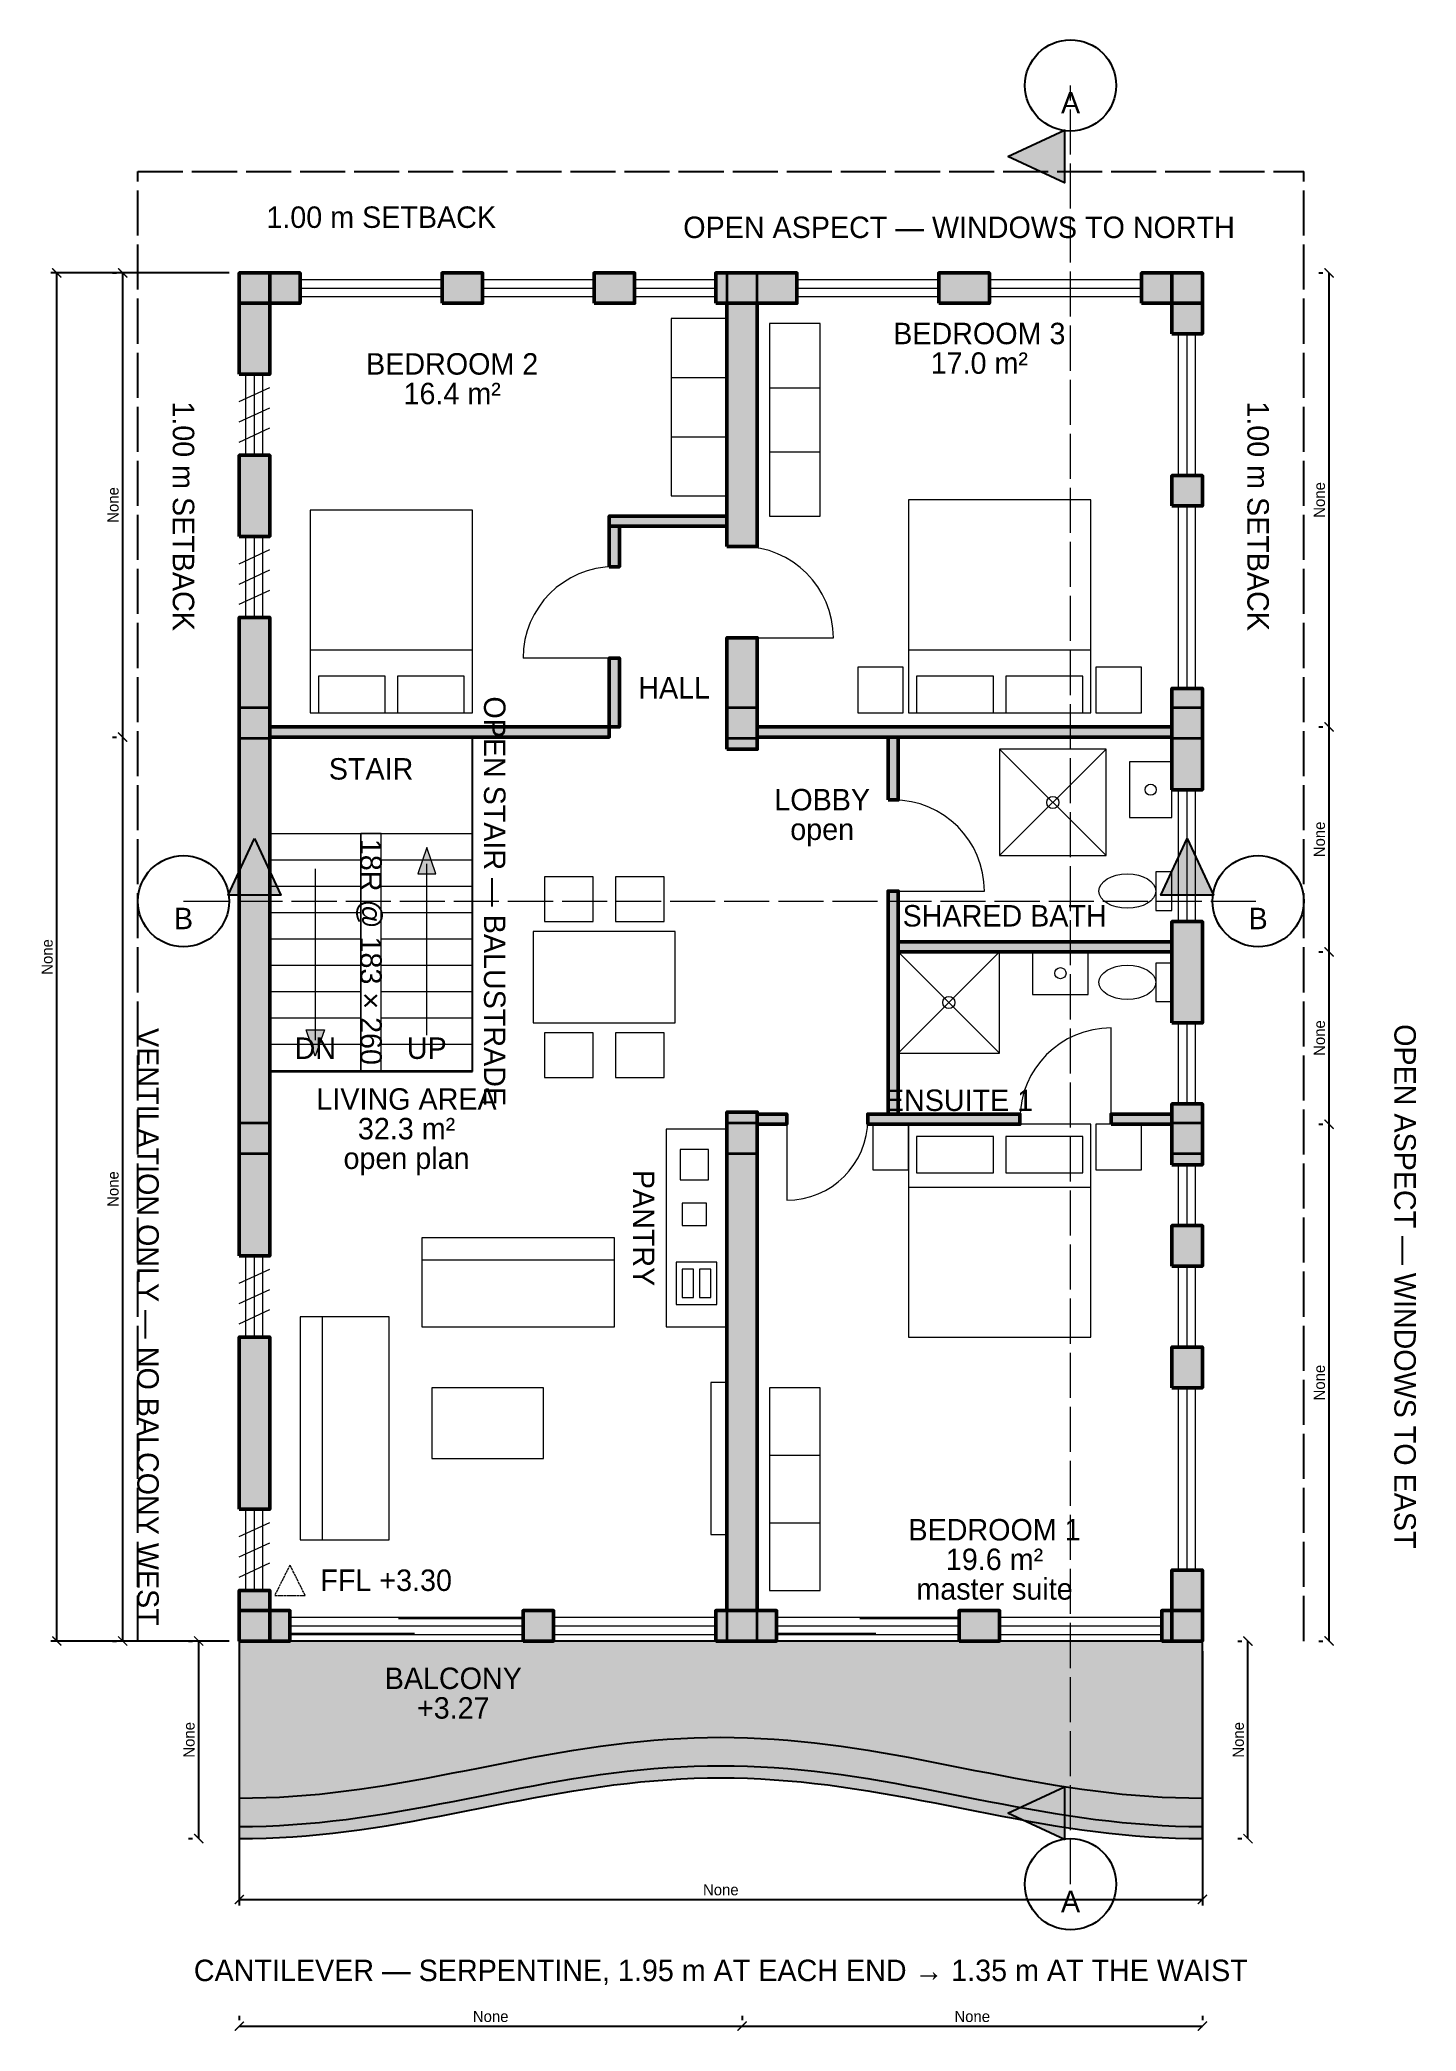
# Model space of a CAD drawing. Header units: millimetres. Extents: x 10533 to 24109, y -350 to 19300.
import ezdxf
from ezdxf.enums import TextEntityAlignment as Align

# ---------------------------------------------------------------- set-up
doc = ezdxf.new("R2010")
doc.units = ezdxf.units.MM
doc.header["$LTSCALE"] = 20
doc.linetypes.add('DASHDOT', pattern=[3.556, 2.54, -0.508, 0, -0.508])
doc.linetypes.add('DASHED', pattern=[1.524, 1.27, -0.254])
for name, color, linetype, lineweight in [('A-ANNO-DIMS', 5, 'CONTINUOUS', 13), ('A-ANNO-PATT', 8, 'CONTINUOUS', 9), ('A-ANNO-SYMB', 5, 'DASHED', 13), ('A-ANNO-TEXT', 7, 'CONTINUOUS', 13), ('A-DOOR', 3, 'CONTINUOUS', 18), ('A-EQPM', 6, 'CONTINUOUS', 13), ('A-FLOR', 7, 'CONTINUOUS', 25), ('A-FLOR-STRS', 2, 'CONTINUOUS', 18), ('A-FURN', 6, 'CONTINUOUS', 13), ('A-GLAZ', 4, 'CONTINUOUS', 18), ('A-WALL', 7, 'CONTINUOUS', 50), ('A-WALL-PATT', 7, 'CONTINUOUS', 9), ('G-ANNO-BNDY', 1, 'DASHDOT', 25), ('S-COLS', 7, 'CONTINUOUS', 35)]:
    doc.layers.add(name, color=color, linetype=linetype, lineweight=lineweight)
doc.dimstyles.new('ARCH', dxfattribs={"dimtxt": 2.2, "dimasz": 1.8, "dimexe": 1.2, "dimexo": 2, "dimgap": 0.8, "dimtad": 1, "dimlfac": 0.001, "dimblk": 'ARCHTICK', "dimcen": 2.5, "dimazin": 3, "dimtfac": 1, "dimtmove": 0, "dimatfit": 3})

# ---------------------------------------------------------------- blocks, each defined once
blk = doc.blocks.new('_ARCHTICK')
at = {"color": 0, "linetype": 'BYBLOCK', "const_width": 0.15}
blk.add_lwpolyline([(-0.5, -0.5), (0.5, 0.5)], dxfattribs=at)

msp = doc.modelspace()

# ---------------------------------------------------------------- hatches: boundary and pattern name
at = {"layer": 'A-ANNO-PATT'}
for points in [[(20080, 18150), (20640, 18410), (20640, 17890)], [(12650, 11420), (12910, 10860), (12390, 10860)], [(21850, 11420), (22110, 10860), (21590, 10860)], [(14350, 11330), (14260, 11070), (14440, 11070)], [(13250, 9270), (13160, 9530), (13340, 9530)], [(12500, 3500), (12500, 1550), (12631.944, 1551.142), (12763.889, 1554.558), (12895.833, 1560.222), (13027.778, 1568.092), (13159.722, 1578.108), (13291.667, 1590.192), (13423.611, 1604.254), (13555.556, 1620.187), (13687.5, 1637.868), (13819.444, 1657.164), (13951.389, 1677.927), (14083.333, 1700), (14215.278, 1723.215), (14347.222, 1747.394), (14479.167, 1772.354), (14611.111, 1797.906), (14743.056, 1823.853), (14875, 1850), (15006.944, 1876.147), (15138.889, 1902.094), (15270.833, 1927.646), (15402.778, 1952.606), (15534.722, 1976.785), (15666.667, 2000), (15798.611, 2022.073), (15930.556, 2042.836), (16062.5, 2062.132), (16194.444, 2079.813), (16326.389, 2095.746), (16458.333, 2109.808), (16590.278, 2121.892), (16722.222, 2131.908), (16854.167, 2139.778), (16986.111, 2145.442), (17118.056, 2148.858), (17250, 2150), (17381.944, 2148.858), (17513.889, 2145.442), (17645.833, 2139.778), (17777.778, 2131.908), (17909.722, 2121.892), (18041.667, 2109.808), (18173.611, 2095.746), (18305.556, 2079.813), (18437.5, 2062.132), (18569.444, 2042.836), (18701.389, 2022.073), (18833.333, 2000), (18965.278, 1976.785), (19097.222, 1952.606), (19229.167, 1927.646), (19361.111, 1902.094), (19493.056, 1876.147), (19625, 1850), (19756.944, 1823.853), (19888.889, 1797.906), (20020.833, 1772.354), (20152.778, 1747.394), (20284.722, 1723.215), (20416.667, 1700), (20548.611, 1677.927), (20680.556, 1657.164), (20812.5, 1637.868), (20944.444, 1620.187), (21076.389, 1604.254), (21208.333, 1590.192), (21340.278, 1578.108), (21472.222, 1568.092), (21604.167, 1560.222), (21736.111, 1554.558), (21868.056, 1551.142), (22000, 1550), (22000, 3500)], [(20080, 1800), (20640, 2060), (20640, 1540)]]:
    msp.add_hatch(color=7, dxfattribs=at).paths.add_polyline_path(points)
at = {"layer": 'A-WALL-PATT'}
for points in [[(12500, 16000), (12800, 16000), (12800, 17000), (12500, 17000)], [(12500, 16700), (13100, 16700), (13100, 17000), (12500, 17000)], [(14500, 16700), (14900, 16700), (14900, 17000), (14500, 17000)], [(16000, 16700), (16400, 16700), (16400, 17000), (16000, 17000)], [(17200, 16700), (18000, 16700), (18000, 17000), (17200, 17000)], [(19400, 16700), (19900, 16700), (19900, 17000), (19400, 17000)], [(21400, 16700), (22000, 16700), (22000, 17000), (21400, 17000)], [(21700, 16400), (22000, 16400), (22000, 17000), (21700, 17000)], [(17310, 14300), (17610, 14300), (17610, 16700), (17310, 16700)], [(12500, 14400), (12800, 14400), (12800, 15200), (12500, 15200)], [(21700, 14700), (22000, 14700), (22000, 15000), (21700, 15000)], [(16150, 14500), (17310, 14500), (17310, 14600), (16150, 14600)], [(16150, 14100), (16250, 14100), (16250, 14500), (16150, 14500)], [(12500, 7300), (12800, 7300), (12800, 13600), (12500, 13600)], [(17310, 12300), (17610, 12300), (17610, 13400), (17310, 13400)], [(16150, 12520), (16250, 12520), (16250, 13200), (16150, 13200)], [(21700, 11900), (22000, 11900), (22000, 12900), (21700, 12900)], [(12800, 12420), (16150, 12420), (16150, 12520), (12800, 12520)], [(17610, 12420), (21700, 12420), (21700, 12520), (17610, 12520)], [(18900, 11800), (19000, 11800), (19000, 12420), (18900, 12420)], [(18900, 8700), (19000, 8700), (19000, 10900), (18900, 10900)], [(21700, 9600), (22000, 9600), (22000, 10600), (21700, 10600)], [(19000, 10300), (21700, 10300), (21700, 10400), (19000, 10400)], [(17310, 3800), (17610, 3800), (17610, 8720), (17310, 8720)], [(17610, 8600), (17900, 8600), (17900, 8700), (17610, 8700)], [(18700, 8600), (20200, 8600), (20200, 8700), (18700, 8700)], [(21100, 8600), (21700, 8600), (21700, 8700), (21100, 8700)], [(21700, 8200), (22000, 8200), (22000, 8800), (21700, 8800)], [(21700, 7200), (22000, 7200), (22000, 7600), (21700, 7600)], [(12500, 4800), (12800, 4800), (12800, 6500), (12500, 6500)], [(21700, 6000), (22000, 6000), (22000, 6400), (21700, 6400)], [(21700, 3500), (22000, 3500), (22000, 4200), (21700, 4200)], [(12500, 3500), (12800, 3500), (12800, 4000), (12500, 4000)], [(12500, 3500), (13000, 3500), (13000, 3800), (12500, 3800)], [(15300, 3500), (15600, 3500), (15600, 3800), (15300, 3800)], [(17200, 3500), (17800, 3500), (17800, 3800), (17200, 3800)], [(19600, 3500), (20000, 3500), (20000, 3800), (19600, 3800)], [(21600, 3500), (22000, 3500), (22000, 3800), (21600, 3800)]]:
    msp.add_hatch(color=7, dxfattribs=at).paths.add_polyline_path(points)

# ---------------------------------------------------------------- linework, layer by layer
at = {"layer": 'A-ANNO-SYMB', "linetype": 'DASHED', "ltscale": 17.5}
for p, q in [((20700, 1100), (20700, 18850)), ((11950, 10800), (22550, 10800))]:
    msp.add_line(p, q, dxfattribs=at)
at = {"layer": 'A-ANNO-SYMB'}
msp.add_lwpolyline([(13000, 4250), (12850, 3950), (13150, 3950)], close=True, dxfattribs=at)
at = {"layer": 'A-DOOR'}
for p, q in [((17310, 14300), (17610, 14300)), ((16150, 14100), (16250, 14100)), ((17310, 13400), (17610, 13400)), ((17460, 13400), (18360, 13400)), ((16200, 13200), (15300, 13200)), ((16150, 13200), (16250, 13200)), ((17310, 12300), (17610, 12300)), ((18900, 11800), (19000, 11800)), ((18900, 10900), (19000, 10900)), ((18950, 10900), (19850, 10900)), ((21100, 8650), (21100, 9550)), ((17310, 8720), (17610, 8720)), ((17900, 8600), (17900, 8700)), ((17900, 8650), (17900, 7850)), ((18700, 8600), (18700, 8700)), ((20200, 8600), (20200, 8700)), ((21100, 8600), (21100, 8700))]:
    msp.add_line(p, q, dxfattribs=at)
for centre, radius, start, end in [((17460, 13400), 900, 0, 90), ((16200, 13200), 900, 90, 180), ((18950, 10900), 900, 0, 90), ((21100, 8650), 900, 90, 180), ((17900, 8650), 800, -90, 0)]:
    msp.add_arc(centre, radius, start, end, dxfattribs=at)
at = {"layer": 'A-EQPM'}
for p, q in [((20000, 11250), (21050, 12300)), ((21050, 11250), (20000, 12300)), ((19000, 9300), (20000, 10300)), ((20000, 9300), (19000, 10300))]:
    msp.add_line(p, q, dxfattribs=at)
for points in [[(20000, 11250), (21050, 11250), (21050, 12300), (20000, 12300)], [(21280, 11625), (21700, 11625), (21700, 12175), (21280, 12175)], [(21540, 10710), (21700, 10710), (21700, 11090), (21540, 11090)], [(19000, 9300), (20000, 9300), (20000, 10300), (19000, 10300)], [(20325, 9880), (20875, 9880), (20875, 10300), (20325, 10300)], [(21540, 9810), (21700, 9810), (21700, 10190), (21540, 10190)], [(16810, 6820), (17210, 6820), (17210, 7240), (16810, 7240)], [(16870, 6890), (16980, 6890), (16980, 7170), (16870, 7170)], [(17040, 6890), (17150, 6890), (17150, 7170), (17040, 7170)]]:
    msp.add_lwpolyline(points, close=True, dxfattribs=at)
for centre, radius in [((20525, 11775), 60), ((21490, 11900), 55), ((20600, 10090), 55), ((19500, 9800), 60)]:
    msp.add_circle(centre, radius, dxfattribs=at)
for centre in [(21260, 10900), (21260, 10000)]:
    msp.add_ellipse(centre, major_axis=(280, 0), ratio=0.607142857, dxfattribs=at)
at = {"layer": 'A-FLOR'}
for p, q in [((14800, 9120), (14800, 12420)), ((12800, 9120), (14800, 9120))]:
    msp.add_line(p, q, dxfattribs=at)
for points in [[(20080, 18150), (20640, 18410), (20640, 17890)], [(12650, 11420), (12910, 10860), (12390, 10860)], [(21850, 11420), (22110, 10860), (21590, 10860)], [(12500, 3500), (12500, 1550), (12631.944, 1551.142), (12763.889, 1554.558), (12895.833, 1560.222), (13027.778, 1568.092), (13159.722, 1578.108), (13291.667, 1590.192), (13423.611, 1604.254), (13555.556, 1620.187), (13687.5, 1637.868), (13819.444, 1657.164), (13951.389, 1677.927), (14083.333, 1700), (14215.278, 1723.215), (14347.222, 1747.394), (14479.167, 1772.354), (14611.111, 1797.906), (14743.056, 1823.853), (14875, 1850), (15006.944, 1876.147), (15138.889, 1902.094), (15270.833, 1927.646), (15402.778, 1952.606), (15534.722, 1976.785), (15666.667, 2000), (15798.611, 2022.073), (15930.556, 2042.836), (16062.5, 2062.132), (16194.444, 2079.813), (16326.389, 2095.746), (16458.333, 2109.808), (16590.278, 2121.892), (16722.222, 2131.908), (16854.167, 2139.778), (16986.111, 2145.442), (17118.056, 2148.858), (17250, 2150), (17381.944, 2148.858), (17513.889, 2145.442), (17645.833, 2139.778), (17777.778, 2131.908), (17909.722, 2121.892), (18041.667, 2109.808), (18173.611, 2095.746), (18305.556, 2079.813), (18437.5, 2062.132), (18569.444, 2042.836), (18701.389, 2022.073), (18833.333, 2000), (18965.278, 1976.785), (19097.222, 1952.606), (19229.167, 1927.646), (19361.111, 1902.094), (19493.056, 1876.147), (19625, 1850), (19756.944, 1823.853), (19888.889, 1797.906), (20020.833, 1772.354), (20152.778, 1747.394), (20284.722, 1723.215), (20416.667, 1700), (20548.611, 1677.927), (20680.556, 1657.164), (20812.5, 1637.868), (20944.444, 1620.187), (21076.389, 1604.254), (21208.333, 1590.192), (21340.278, 1578.108), (21472.222, 1568.092), (21604.167, 1560.222), (21736.111, 1554.558), (21868.056, 1551.142), (22000, 1550), (22000, 3500)], [(20080, 1800), (20640, 2060), (20640, 1540)]]:
    msp.add_lwpolyline(points, close=True, dxfattribs=at)
at = {"layer": 'A-FLOR', "linetype": 'DASHED', "ltscale": 17.5}
msp.add_lwpolyline([(12500, 1950), (12631.944, 1951.142), (12763.889, 1954.558), (12895.833, 1960.222), (13027.778, 1968.092), (13159.722, 1978.108), (13291.667, 1990.192), (13423.611, 2004.254), (13555.556, 2020.187), (13687.5, 2037.868), (13819.444, 2057.164), (13951.389, 2077.927), (14083.333, 2100), (14215.278, 2123.215), (14347.222, 2147.394), (14479.167, 2172.354), (14611.111, 2197.906), (14743.056, 2223.853), (14875, 2250), (15006.944, 2276.147), (15138.889, 2302.094), (15270.833, 2327.646), (15402.778, 2352.606), (15534.722, 2376.785), (15666.667, 2400), (15798.611, 2422.073), (15930.556, 2442.836), (16062.5, 2462.132), (16194.444, 2479.813), (16326.389, 2495.746), (16458.333, 2509.808), (16590.278, 2521.892), (16722.222, 2531.908), (16854.167, 2539.778), (16986.111, 2545.442), (17118.056, 2548.858), (17250, 2550), (17381.944, 2548.858), (17513.889, 2545.442), (17645.833, 2539.778), (17777.778, 2531.908), (17909.722, 2521.892), (18041.667, 2509.808), (18173.611, 2495.746), (18305.556, 2479.813), (18437.5, 2462.132), (18569.444, 2442.836), (18701.389, 2422.073), (18833.333, 2400), (18965.278, 2376.785), (19097.222, 2352.606), (19229.167, 2327.646), (19361.111, 2302.094), (19493.056, 2276.147), (19625, 2250), (19756.944, 2223.853), (19888.889, 2197.906), (20020.833, 2172.354), (20152.778, 2147.394), (20284.722, 2123.215), (20416.667, 2100), (20548.611, 2077.927), (20680.556, 2057.164), (20812.5, 2037.868), (20944.444, 2020.187), (21076.389, 2004.254), (21208.333, 1990.192), (21340.278, 1978.108), (21472.222, 1968.092), (21604.167, 1960.222), (21736.111, 1954.558), (21868.056, 1951.142), (22000, 1950)], dxfattribs=at)
at = {"layer": 'A-FLOR'}
for points in [[(12500, 1670), (12631.944, 1671.142), (12763.889, 1674.558), (12895.833, 1680.222), (13027.778, 1688.092), (13159.722, 1698.108), (13291.667, 1710.192), (13423.611, 1724.254), (13555.556, 1740.187), (13687.5, 1757.868), (13819.444, 1777.164), (13951.389, 1797.927), (14083.333, 1820), (14215.278, 1843.215), (14347.222, 1867.394), (14479.167, 1892.354), (14611.111, 1917.906), (14743.056, 1943.853), (14875, 1970), (15006.944, 1996.147), (15138.889, 2022.094), (15270.833, 2047.646), (15402.778, 2072.606), (15534.722, 2096.785), (15666.667, 2120), (15798.611, 2142.073), (15930.556, 2162.836), (16062.5, 2182.132), (16194.444, 2199.813), (16326.389, 2215.746), (16458.333, 2229.808), (16590.278, 2241.892), (16722.222, 2251.908), (16854.167, 2259.778), (16986.111, 2265.442), (17118.056, 2268.858), (17250, 2270), (17381.944, 2268.858), (17513.889, 2265.442), (17645.833, 2259.778), (17777.778, 2251.908), (17909.722, 2241.892), (18041.667, 2229.808), (18173.611, 2215.746), (18305.556, 2199.813), (18437.5, 2182.132), (18569.444, 2162.836), (18701.389, 2142.073), (18833.333, 2120), (18965.278, 2096.785), (19097.222, 2072.606), (19229.167, 2047.646), (19361.111, 2022.094), (19493.056, 1996.147), (19625, 1970), (19756.944, 1943.853), (19888.889, 1917.906), (20020.833, 1892.354), (20152.778, 1867.394), (20284.722, 1843.215), (20416.667, 1820), (20548.611, 1797.927), (20680.556, 1777.164), (20812.5, 1757.868), (20944.444, 1740.187), (21076.389, 1724.254), (21208.333, 1710.192), (21340.278, 1698.108), (21472.222, 1688.092), (21604.167, 1680.222), (21736.111, 1674.558), (21868.056, 1671.142), (22000, 1670)], [(12500, 1550), (12631.944, 1551.142), (12763.889, 1554.558), (12895.833, 1560.222), (13027.778, 1568.092), (13159.722, 1578.108), (13291.667, 1590.192), (13423.611, 1604.254), (13555.556, 1620.187), (13687.5, 1637.868), (13819.444, 1657.164), (13951.389, 1677.927), (14083.333, 1700), (14215.278, 1723.215), (14347.222, 1747.394), (14479.167, 1772.354), (14611.111, 1797.906), (14743.056, 1823.853), (14875, 1850), (15006.944, 1876.147), (15138.889, 1902.094), (15270.833, 1927.646), (15402.778, 1952.606), (15534.722, 1976.785), (15666.667, 2000), (15798.611, 2022.073), (15930.556, 2042.836), (16062.5, 2062.132), (16194.444, 2079.813), (16326.389, 2095.746), (16458.333, 2109.808), (16590.278, 2121.892), (16722.222, 2131.908), (16854.167, 2139.778), (16986.111, 2145.442), (17118.056, 2148.858), (17250, 2150), (17381.944, 2148.858), (17513.889, 2145.442), (17645.833, 2139.778), (17777.778, 2131.908), (17909.722, 2121.892), (18041.667, 2109.808), (18173.611, 2095.746), (18305.556, 2079.813), (18437.5, 2062.132), (18569.444, 2042.836), (18701.389, 2022.073), (18833.333, 2000), (18965.278, 1976.785), (19097.222, 1952.606), (19229.167, 1927.646), (19361.111, 1902.094), (19493.056, 1876.147), (19625, 1850), (19756.944, 1823.853), (19888.889, 1797.906), (20020.833, 1772.354), (20152.778, 1747.394), (20284.722, 1723.215), (20416.667, 1700), (20548.611, 1677.927), (20680.556, 1657.164), (20812.5, 1637.868), (20944.444, 1620.187), (21076.389, 1604.254), (21208.333, 1590.192), (21340.278, 1578.108), (21472.222, 1568.092), (21604.167, 1560.222), (21736.111, 1554.558), (21868.056, 1551.142), (22000, 1550)]]:
    msp.add_lwpolyline(points, dxfattribs=at)
for centre in [(20700, 18850), (11950, 10800), (22550, 10800), (20700, 1100)]:
    msp.add_circle(centre, 450, dxfattribs=at)
at = {"layer": 'A-FLOR-STRS'}
for p, q in [((12800, 11470), (14800, 11470)), ((12800, 11470), (13700, 11470)), ((13700, 9130), (13700, 11470)), ((13900, 11470), (14800, 11470)), ((13900, 9130), (13900, 11470)), ((12800, 11210), (13700, 11210)), ((13900, 11210), (14800, 11210)), ((13250, 11120), (13250, 9430)), ((14350, 9480), (14350, 11170)), ((12800, 10950), (13700, 10950)), ((13900, 10950), (14800, 10950)), ((12800, 10690), (13700, 10690)), ((13900, 10690), (14800, 10690)), ((12800, 10430), (13700, 10430)), ((13900, 10430), (14800, 10430)), ((12800, 10170), (13700, 10170)), ((13900, 10170), (14800, 10170)), ((12800, 9910), (13700, 9910)), ((13900, 9910), (14800, 9910)), ((12800, 9650), (13700, 9650)), ((13900, 9650), (14800, 9650)), ((12800, 9390), (13700, 9390)), ((13900, 9390), (14800, 9390)), ((12800, 9130), (13700, 9130)), ((13900, 9130), (14800, 9130))]:
    msp.add_line(p, q, dxfattribs=at)
for points in [[(13700, 9130), (13900, 9130), (13900, 11470), (13700, 11470)], [(14350, 11330), (14260, 11070), (14440, 11070)], [(13250, 9270), (13160, 9530), (13340, 9530)]]:
    msp.add_lwpolyline(points, close=True, dxfattribs=at)
at = {"layer": 'A-FURN'}
for p, q in [((16760, 15966.667), (17310, 15966.667)), ((17730, 15866.667), (18230, 15866.667)), ((16760, 15383.333), (17310, 15383.333)), ((17730, 15233.333), (18230, 15233.333)), ((13200, 13280), (14800, 13280)), ((19100, 13280), (20900, 13280)), ((19100, 7980), (20900, 7980)), ((17730, 5333.333), (18230, 5333.333)), ((17730, 4666.667), (18230, 4666.667)), ((12500, 1550), (12500, 3500)), ((22000, 1550), (22000, 3500))]:
    msp.add_line(p, q, dxfattribs=at)
for points in [[(16760, 14800), (17310, 14800), (17310, 16550), (16760, 16550)], [(17730, 14600), (18230, 14600), (18230, 16500), (17730, 16500)], [(19100, 12660), (20900, 12660), (20900, 14760), (19100, 14760)], [(13200, 12660), (14800, 12660), (14800, 14660), (13200, 14660)], [(13280, 12660), (13940, 12660), (13940, 13020), (13280, 13020)], [(14060, 12660), (14720, 12660), (14720, 13020), (14060, 13020)], [(18600, 12660), (19050, 12660), (19050, 13110), (18600, 13110)], [(19180, 12660), (19940, 12660), (19940, 13020), (19180, 13020)], [(20060, 12660), (20820, 12660), (20820, 13020), (20060, 13020)], [(20950, 12660), (21400, 12660), (21400, 13110), (20950, 13110)], [(15510, 10600), (15990, 10600), (15990, 11040), (15510, 11040)], [(16210, 10600), (16690, 10600), (16690, 11040), (16210, 11040)], [(15400, 9600), (16800, 9600), (16800, 10500), (15400, 10500)], [(15510, 9060), (15990, 9060), (15990, 9500), (15510, 9500)], [(16210, 9060), (16690, 9060), (16690, 9500), (16210, 9500)], [(16710, 6600), (17310, 6600), (17310, 8550), (16710, 8550)], [(18750, 8150), (19100, 8150), (19100, 8600), (18750, 8600)], [(19100, 6500), (20900, 6500), (20900, 8600), (19100, 8600)], [(19180, 8120), (19940, 8120), (19940, 8480), (19180, 8480)], [(20060, 8120), (20820, 8120), (20820, 8480), (20060, 8480)], [(20950, 8150), (21400, 8150), (21400, 8600), (20950, 8600)], [(16850, 8050), (17130, 8050), (17130, 8350), (16850, 8350)], [(16870, 7600), (17110, 7600), (17110, 7820), (16870, 7820)], [(14300, 6600), (16200, 6600), (16200, 7480), (14300, 7480)], [(14300, 7260), (16200, 7260), (16200, 7480), (14300, 7480)], [(13100, 4500), (13980, 4500), (13980, 6700), (13100, 6700)], [(13100, 4500), (13320, 4500), (13320, 6700), (13100, 6700)], [(14400, 5300), (15500, 5300), (15500, 6000), (14400, 6000)], [(17150, 4550), (17310, 4550), (17310, 6050), (17150, 6050)], [(17730, 4000), (18230, 4000), (18230, 6000), (17730, 6000)]]:
    msp.add_lwpolyline(points, close=True, dxfattribs=at)
at = {"layer": 'A-GLAZ'}
for p, q in [((13100, 16700), (13100, 17000)), ((13100, 16934), (14500, 16934)), ((14500, 16700), (14500, 17000)), ((14900, 16700), (14900, 17000)), ((14900, 16934), (16000, 16934)), ((16000, 16700), (16000, 17000)), ((16400, 16700), (16400, 17000)), ((16400, 16934), (17200, 16934)), ((17200, 16700), (17200, 17000)), ((18000, 16700), (18000, 17000)), ((18000, 16934), (19400, 16934)), ((19400, 16700), (19400, 17000)), ((19900, 16700), (19900, 17000)), ((19900, 16934), (21400, 16934)), ((21400, 16700), (21400, 17000)), ((13100, 16850), (14500, 16850)), ((13100, 16766), (14500, 16766)), ((14900, 16850), (16000, 16850)), ((14900, 16766), (16000, 16766)), ((16400, 16850), (17200, 16850)), ((16400, 16766), (17200, 16766)), ((18000, 16850), (19400, 16850)), ((18000, 16766), (19400, 16766)), ((19900, 16850), (21400, 16850)), ((19900, 16766), (21400, 16766)), ((21700, 16400), (22000, 16400)), ((21766, 15000), (21766, 16400)), ((21850, 15000), (21850, 16400)), ((21934, 15000), (21934, 16400)), ((12500, 16000), (12800, 16000)), ((12566, 15200), (12566, 16000)), ((12650, 15200), (12650, 16000)), ((12734, 15200), (12734, 16000)), ((12500, 15730), (12800, 15870)), ((12500, 15530), (12800, 15670)), ((12500, 15330), (12800, 15470)), ((12500, 15200), (12800, 15200)), ((21700, 15000), (22000, 15000)), ((21700, 14700), (22000, 14700)), ((21766, 12900), (21766, 14700)), ((21850, 12900), (21850, 14700)), ((21934, 12900), (21934, 14700)), ((12500, 14400), (12800, 14400)), ((12566, 13600), (12566, 14400)), ((12650, 13600), (12650, 14400)), ((12734, 13600), (12734, 14400)), ((12500, 14130), (12800, 14270)), ((12500, 13930), (12800, 14070)), ((12500, 13730), (12800, 13870)), ((12500, 13600), (12800, 13600)), ((21700, 12900), (22000, 12900)), ((21700, 11900), (22000, 11900)), ((21766, 10600), (21766, 11900)), ((21850, 10600), (21850, 11900)), ((21934, 10600), (21934, 11900)), ((21700, 10600), (22000, 10600)), ((21700, 9600), (22000, 9600)), ((21766, 8800), (21766, 9600)), ((21850, 8800), (21850, 9600)), ((21934, 8800), (21934, 9600)), ((21700, 8800), (22000, 8800)), ((21700, 8200), (22000, 8200)), ((21766, 7600), (21766, 8200)), ((21850, 7600), (21850, 8200)), ((21934, 7600), (21934, 8200)), ((21700, 7600), (22000, 7600)), ((12500, 7300), (12800, 7300)), ((12566, 6500), (12566, 7300)), ((12650, 6500), (12650, 7300)), ((12734, 6500), (12734, 7300)), ((12500, 7030), (12800, 7170)), ((21700, 7200), (22000, 7200)), ((21766, 6400), (21766, 7200)), ((21850, 6400), (21850, 7200)), ((21934, 6400), (21934, 7200)), ((12500, 6830), (12800, 6970)), ((12500, 6630), (12800, 6770)), ((12500, 6500), (12800, 6500)), ((21700, 6400), (22000, 6400)), ((21700, 6000), (22000, 6000)), ((21766, 4200), (21766, 6000)), ((21850, 4200), (21850, 6000)), ((21934, 4200), (21934, 6000)), ((12500, 4800), (12800, 4800)), ((12566, 4000), (12566, 4800)), ((12650, 4000), (12650, 4800)), ((12734, 4000), (12734, 4800)), ((12500, 4530), (12800, 4670)), ((12500, 4330), (12800, 4470)), ((12500, 4130), (12800, 4270)), ((21700, 4200), (22000, 4200)), ((12500, 4000), (12800, 4000)), ((13000, 3500), (13000, 3800)), ((13000, 3734), (15300, 3734)), ((15300, 3500), (15300, 3800)), ((15600, 3500), (15600, 3800)), ((15600, 3734), (17200, 3734)), ((17200, 3500), (17200, 3800)), ((17800, 3500), (17800, 3800)), ((17800, 3734), (19600, 3734)), ((19600, 3500), (19600, 3800)), ((20000, 3500), (20000, 3800)), ((20000, 3734), (21600, 3734)), ((21600, 3500), (21600, 3800)), ((13000, 3650), (15300, 3650)), ((13000, 3578), (14230, 3578)), ((13000, 3566), (15300, 3566)), ((14070, 3722), (15300, 3722)), ((15600, 3650), (17200, 3650)), ((15600, 3566), (17200, 3566)), ((17800, 3650), (19600, 3650)), ((17800, 3578), (18780, 3578)), ((17800, 3566), (19600, 3566)), ((18620, 3722), (19600, 3722)), ((20000, 3650), (21600, 3650)), ((20000, 3566), (21600, 3566))]:
    msp.add_line(p, q, dxfattribs=at)
at = {"layer": 'A-WALL'}
for points in [[(12500, 16000), (12800, 16000), (12800, 17000), (12500, 17000)], [(12500, 16700), (13100, 16700), (13100, 17000), (12500, 17000)], [(14500, 16700), (14900, 16700), (14900, 17000), (14500, 17000)], [(16000, 16700), (16400, 16700), (16400, 17000), (16000, 17000)], [(17200, 16700), (18000, 16700), (18000, 17000), (17200, 17000)], [(19400, 16700), (19900, 16700), (19900, 17000), (19400, 17000)], [(21400, 16700), (22000, 16700), (22000, 17000), (21400, 17000)], [(21700, 16400), (22000, 16400), (22000, 17000), (21700, 17000)], [(17310, 14300), (17610, 14300), (17610, 16700), (17310, 16700)], [(12500, 14400), (12800, 14400), (12800, 15200), (12500, 15200)], [(21700, 14700), (22000, 14700), (22000, 15000), (21700, 15000)], [(16150, 14500), (17310, 14500), (17310, 14600), (16150, 14600)], [(16150, 14100), (16250, 14100), (16250, 14500), (16150, 14500)], [(12500, 7300), (12800, 7300), (12800, 13600), (12500, 13600)], [(17310, 12300), (17610, 12300), (17610, 13400), (17310, 13400)], [(16150, 12520), (16250, 12520), (16250, 13200), (16150, 13200)], [(21700, 11900), (22000, 11900), (22000, 12900), (21700, 12900)], [(12800, 12420), (16150, 12420), (16150, 12520), (12800, 12520)], [(17610, 12420), (21700, 12420), (21700, 12520), (17610, 12520)], [(18900, 11800), (19000, 11800), (19000, 12420), (18900, 12420)], [(18900, 8700), (19000, 8700), (19000, 10900), (18900, 10900)], [(21700, 9600), (22000, 9600), (22000, 10600), (21700, 10600)], [(19000, 10300), (21700, 10300), (21700, 10400), (19000, 10400)], [(17310, 3800), (17610, 3800), (17610, 8720), (17310, 8720)], [(17610, 8600), (17900, 8600), (17900, 8700), (17610, 8700)], [(18700, 8600), (20200, 8600), (20200, 8700), (18700, 8700)], [(21100, 8600), (21700, 8600), (21700, 8700), (21100, 8700)], [(21700, 8200), (22000, 8200), (22000, 8800), (21700, 8800)], [(21700, 7200), (22000, 7200), (22000, 7600), (21700, 7600)], [(12500, 4800), (12800, 4800), (12800, 6500), (12500, 6500)], [(21700, 6000), (22000, 6000), (22000, 6400), (21700, 6400)], [(21700, 3500), (22000, 3500), (22000, 4200), (21700, 4200)], [(12500, 3500), (12800, 3500), (12800, 4000), (12500, 4000)], [(12500, 3500), (13000, 3500), (13000, 3800), (12500, 3800)], [(15300, 3500), (15600, 3500), (15600, 3800), (15300, 3800)], [(17200, 3500), (17800, 3500), (17800, 3800), (17200, 3800)], [(19600, 3500), (20000, 3500), (20000, 3800), (19600, 3800)], [(21600, 3500), (22000, 3500), (22000, 3800), (21600, 3800)]]:
    msp.add_lwpolyline(points, close=True, dxfattribs=at)
at = {"layer": 'G-ANNO-BNDY', "linetype": 'DASHED', "ltscale": 17.5}
for p, q in [((11500, 3500), (11500, 18000)), ((11500, 18000), (23000, 18000)), ((23000, 3500), (23000, 18000))]:
    msp.add_line(p, q, dxfattribs=at)
at = {"layer": 'S-COLS'}
for points in [[(12500, 16700), (12800, 16700), (12800, 17000), (12500, 17000)], [(17310, 16700), (17610, 16700), (17610, 17000), (17310, 17000)], [(21700, 16700), (22000, 16700), (22000, 17000), (21700, 17000)], [(12500, 12410), (12800, 12410), (12800, 12710), (12500, 12710)], [(17310, 12410), (17610, 12410), (17610, 12710), (17310, 12710)], [(21700, 12410), (22000, 12410), (22000, 12710), (21700, 12710)], [(12500, 8310), (12800, 8310), (12800, 8610), (12500, 8610)], [(17310, 8310), (17610, 8310), (17610, 8610), (17310, 8610)], [(21700, 8310), (22000, 8310), (22000, 8610), (21700, 8610)], [(12500, 3500), (12800, 3500), (12800, 3800), (12500, 3800)], [(17310, 3500), (17610, 3500), (17610, 3800), (17310, 3800)], [(21700, 3500), (22000, 3500), (22000, 3800), (21700, 3800)]]:
    msp.add_lwpolyline(points, close=True, dxfattribs=at)

# ---------------------------------------------------------------- texts
at = {"layer": 'A-ANNO-TEXT'}
for s, height, p in [('A', 211.667, (20700, 18680)), ('1.00 m SETBACK', 211.66667, (13900, 17550)), ('OPEN ASPECT — WINDOWS TO NORTH', 211.66667, (19600, 17450)), ('BEDROOM 3', 211.6667, (19800, 16402.235)), ('BEDROOM 2', 211.6667, (14600, 16102.235)), ('17.0 m²', 211.6667, (19800, 16110.135)), ('16.4 m²', 211.6667, (14600, 15810.135)), ('HALL', 211.6667, (16790, 12906.185)), ('STAIR', 211.6667, (13800, 12106.185)), ('LOBBY', 211.6667, (18250, 11802.235)), ('open', 211.6667, (18250, 11510.135)), ('B', 211.667, (11950, 10630)), ('SHARED BATH', 211.66667, (20050, 10656.185)), ('B', 211.667, (22550, 10630)), ('LIVING AREA', 211.66667, (14150, 8848.285)), ('ENSUITE 1', 211.6667, (19600, 8836.185)), ('32.3 m²', 211.6667, (14150, 8556.185)), ('open plan', 211.6667, (14150, 8264.085)), ('BEDROOM 1', 211.6667, (19950, 4598.285)), ('19.6 m²', 211.6667, (19950, 4306.185)), ('master suite', 211.66667, (19950, 4014.085)), ('BALCONY', 211.6667, (14611.111, 3132.235)), ('+3.27', 211.6667, (14611.111, 2840.135)), ('A', 211.667, (20700, 930)), ('CANTILEVER — SERPENTINE, 1.95 m AT EACH END → 1.35 m AT THE WAIST', 211.66667, (17250, 250))]:
    msp.add_text(s, height=height, dxfattribs=at).set_placement(p, align=Align.MIDDLE_CENTER)
for s, height, p in [('1.00 m SETBACK', 211.66667, (11950, 14600)), ('1.00 m SETBACK', 211.66667, (22550, 14600)), ('OPEN STAIR — BALUSTRADE', 211.66667, (15020, 10800)), ('VENTILATION ONLY — NO BALCONY WEST', 211.66667, (11600, 6600)), ('OPEN ASPECT — WINDOWS TO EAST', 211.66667, (24000, 7000)), ('PANTRY', 211.6667, (16490, 7575))]:
    msp.add_text(s, height=height, rotation=-90, dxfattribs=at).set_placement(p, align=Align.MIDDLE_CENTER)
msp.add_text('FFL +3.30', height=211.6667, dxfattribs=at).set_placement((13300, 4100), align=Align.MIDDLE_LEFT)
at = {"layer": 'A-FLOR-STRS'}
msp.add_text('18R @ 183 × 260', height=211.66667, rotation=-90, dxfattribs=at).set_placement((13800, 10300), align=Align.MIDDLE_CENTER)
for s, p in [('DN', (13250, 9350)), ('UP', (14350, 9350))]:
    msp.add_text(s, height=211.6667, dxfattribs=at).set_placement(p, align=Align.MIDDLE_CENTER)

# ---------------------------------------------------------------- dimensions: what is measured, and where the dimension line sits
at = {"layer": 'A-ANNO-DIMS'}
for base, p1, p2 in [((10700, 3500), (12500, 3500), (12500, 17000)), ((11350, 12420), (11350, 12420), (11350, 17000)), ((23250, 12520), (23250, 12520), (23250, 17000)), ((11350, 3500), (11350, 3500), (11350, 12420)), ((23250, 10300), (23250, 10300), (23250, 12520)), ((23250, 8600), (23250, 8600), (23250, 10300)), ((23250, 3500), (23250, 3500), (23250, 8600)), ((12100, 1550), (12100, 1550), (12100, 3500)), ((22450, 1550), (22450, 1550), (22450, 3500))]:
    msp.add_linear_dim(base=base, p1=p1, p2=p2, angle=90, text='None', dimstyle='ARCH', override={"dimscale": 50}, dxfattribs=at).render()
for base, p1, p2 in [((12500, 950), (12500, 3500), (22000, 3500)), ((12500, -300), (12500, -300), (17460, -300)), ((17460, -300), (17460, -300), (22000, -300))]:
    msp.add_linear_dim(base=base, p1=p1, p2=p2, text='None', dimstyle='ARCH', override={"dimscale": 50}, dxfattribs=at).render()

doc.saveas('drawing.dxf')
